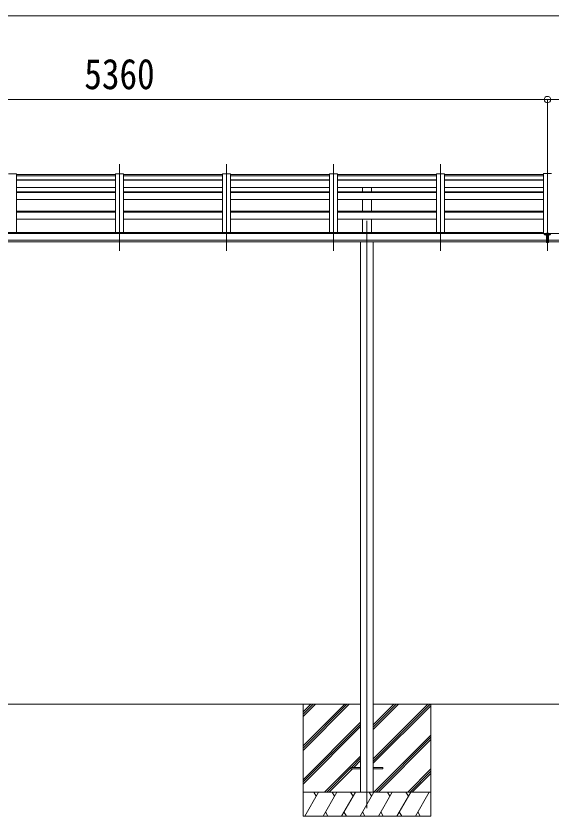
# Model space of a CAD drawing. Units: millimetres at full size, sheet at 1:40; details may follow other scales. Extents: x -11181 to 11305, y -7804 to 7716.
# Drawn here: x 995 to 4345, y -4439 to 568 of the extents above; entities that cross this region are included whole.
import ezdxf
from ezdxf.enums import TextEntityAlignment as Align

# ---------------------------------------------------------------- set-up
doc = ezdxf.new("R2010")
doc.units = ezdxf.units.MM
doc.header["$LTSCALE"] = 40
doc.header["$PDMODE"] = 32
doc.header["$PDSIZE"] = 40
for name, color, linetype, lineweight in [('0-0_0', 7, 'Continuous', 9), ('0-1_本体', 4, 'Continuous', 9), ('0-2_部品', 7, 'Continuous', 9), ('0-4_TABLE1', 3, 'Continuous', 9), ('0-8_PARTS2', 2, 'Continuous', 9), ('0-A_寸法', 6, 'Continuous', 9)]:
    doc.layers.add(name, color=color, linetype=linetype, lineweight=lineweight)
doc.styles.add('ＭＳ ゴシック', font='')
doc.styles.get('ＭＳ ゴシック').set_extended_font_data('MS Gothic')

msp = doc.modelspace()

# ---------------------------------------------------------------- linework, layer by layer
at = {"layer": '0-0_0'}
for p, q in [((132.21, -3739.42), (3153.21, -3739.42)), ((2792.71, -3739.42), (2792.71, -4439.42)), ((2792.71, -4000.15), (3053.44, -3739.42)), ((2792.71, -4014.29), (3067.58, -3739.42)), ((2792.71, -4028.44), (3081.73, -3739.42)), ((2792.71, -3816.31), (2869.59, -3739.42)), ((2792.71, -3802.16), (2855.45, -3739.42)), ((2792.71, -3788.02), (2841.31, -3739.42)), ((3232.21, -4081.15), (3573.94, -3739.42)), ((3232.21, -4095.29), (3588.08, -3739.42)), ((3232.21, -3897.3), (3390.09, -3739.42)), ((3232.21, -3883.16), (3375.95, -3739.42)), ((3232.21, -3869.02), (3361.81, -3739.42)), ((5413.21, -3739.42), (3232.21, -3739.42)), ((3232.21, -4109.44), (3592.71, -3748.94)), ((3592.71, -3739.42), (3592.71, -4439.42)), ((2792.71, -4212.28), (3153.21, -3851.79)), ((2792.71, -4226.43), (3153.21, -3865.93)), ((2792.71, -4240.57), (3153.21, -3880.07)), ((3236.07, -4289.42), (3592.71, -3932.79)), ((3250.21, -4289.42), (3592.71, -3946.93)), ((3264.36, -4289.42), (3592.71, -3961.07)), ((2927.7, -4289.42), (3153.21, -4063.92)), ((3096.36, -4134.91), (3153.21, -4078.06)), ((3110.5, -4134.91), (3153.21, -4092.2)), ((2941.85, -4289.42), (3092.71, -4138.56)), ((2955.99, -4289.42), (3101.5, -4143.91)), ((3448.2, -4289.42), (3592.71, -4144.92)), ((3462.35, -4289.42), (3592.71, -4159.06)), ((3476.49, -4289.42), (3592.71, -4173.2)), ((3592.71, -4289.42), (2792.71, -4289.42)), ((2803, -4439.42), (2889.6, -4289.42)), ((2874.6, -4315.41), (2859.6, -4289.42)), ((2918.47, -4439.42), (3005.07, -4289.42)), ((2990.07, -4315.41), (2975.07, -4289.42)), ((3033.94, -4439.42), (3120.54, -4289.42)), ((3105.54, -4315.41), (3090.54, -4289.42)), ((3149.41, -4439.42), (3236.01, -4289.42)), ((3221.01, -4315.41), (3206.01, -4289.42)), ((3264.88, -4439.42), (3351.48, -4289.42)), ((3336.48, -4315.41), (3321.48, -4289.42)), ((3380.35, -4439.42), (3466.95, -4289.42)), ((3436.95, -4289.42), (3451.95, -4315.41)), ((3495.82, -4439.42), (3582.42, -4289.42)), ((2792.71, -4439.42), (3592.71, -4439.42)), ((2933.47, -4413.45), (2948.47, -4439.42)), ((3048.94, -4413.44), (3063.94, -4439.42)), ((3164.41, -4413.44), (3179.41, -4439.42)), ((3279.88, -4413.45), (3294.88, -4439.42)), ((3395.35, -4413.45), (3410.35, -4439.42)), ((3510.82, -4413.45), (3525.82, -4439.42))]:
    msp.add_line(p, q, dxfattribs=at)
at = {"layer": '0-1_本体'}
for p, q in [((997.71, -419.35), (947.71, -419.35)), ((997.71, -419.35), (997.71, -786.94)), ((1617.71, -424.84), (997.71, -424.84)), ((1617.71, -431.91), (997.71, -431.91)), ((1617.71, -419.35), (1617.71, -786.94)), ((1667.71, -419.35), (1617.71, -419.35)), ((1667.71, -419.35), (1667.71, -786.94)), ((2287.71, -424.84), (1667.71, -424.84)), ((2287.71, -431.91), (1667.71, -431.91)), ((2287.71, -419.35), (2287.71, -786.94)), ((2337.71, -419.35), (2287.71, -419.35)), ((2337.71, -419.35), (2337.71, -786.94)), ((2957.71, -424.84), (2337.71, -424.84)), ((2957.71, -431.91), (2337.71, -431.91)), ((2957.71, -419.35), (2957.71, -786.94)), ((3007.71, -419.35), (2957.71, -419.35)), ((3007.71, -419.35), (3007.71, -786.94)), ((3627.71, -424.84), (3007.71, -424.84)), ((3627.71, -431.91), (3007.71, -431.91)), ((3627.71, -419.35), (3627.71, -786.94)), ((3677.71, -419.35), (3627.71, -419.35)), ((3677.71, -419.35), (3677.71, -786.94)), ((4297.71, -424.84), (3677.71, -424.84)), ((4297.71, -431.91), (3677.71, -431.91)), ((4297.71, -418.75), (4297.71, -793.47)), ((4297.71, -418.75), (4347.71, -418.75)), ((1617.71, -458.04), (997.71, -458.04)), ((1617.71, -460.6), (997.71, -460.6)), ((2287.71, -458.04), (1667.71, -458.04)), ((2287.71, -460.6), (1667.71, -460.6)), ((2957.71, -458.04), (2337.71, -458.04)), ((2957.71, -460.6), (2337.71, -460.6)), ((3627.71, -458.04), (3007.71, -458.04)), ((3627.71, -460.6), (3007.71, -460.6)), ((4297.71, -458.04), (3677.71, -458.04)), ((4297.71, -460.6), (3677.71, -460.6)), ((1617.71, -505.34), (997.71, -505.34)), ((1617.71, -532.31), (997.71, -532.31)), ((1617.71, -537.26), (997.71, -537.26)), ((2287.71, -505.34), (1667.71, -505.34)), ((2287.71, -532.31), (1667.71, -532.31)), ((2287.71, -537.26), (1667.71, -537.26)), ((2957.71, -505.34), (2337.71, -505.34)), ((2957.71, -532.31), (2337.71, -532.31)), ((2957.71, -537.26), (2337.71, -537.26)), ((3627.71, -505.34), (3007.71, -505.34)), ((3627.71, -532.31), (3007.71, -532.31)), ((3627.71, -537.26), (3007.71, -537.26)), ((3165.21, -532.17), (3165.21, -505.18)), ((3220.21, -532.17), (3220.21, -505.18)), ((4297.71, -505.34), (3677.71, -505.34)), ((4297.71, -532.31), (3677.71, -532.31)), ((4297.71, -537.26), (3677.71, -537.26)), ((1617.71, -581.45), (997.71, -581.45)), ((2287.71, -581.45), (1667.71, -581.45)), ((2957.71, -581.45), (2337.71, -581.45)), ((3627.71, -581.45), (3007.71, -581.45)), ((3165.21, -653.08), (3165.21, -581.3)), ((3220.21, -653.08), (3220.21, -581.3)), ((4297.71, -581.45), (3677.71, -581.45)), ((1617.71, -653.25), (997.71, -653.25)), ((1617.71, -660.05), (997.71, -660.05)), ((2287.71, -653.25), (1667.71, -653.25)), ((2287.71, -660.05), (1667.71, -660.05)), ((2957.71, -653.25), (2337.71, -653.25)), ((2957.71, -660.05), (2337.71, -660.05)), ((3627.71, -653.25), (3007.71, -653.25)), ((3627.71, -660.05), (3007.71, -660.05)), ((4297.71, -653.25), (3677.71, -653.25)), ((4297.71, -660.05), (3677.71, -660.05)), ((1617.71, -703.6), (997.71, -703.6)), ((2287.71, -703.6), (1667.71, -703.6)), ((2957.71, -703.6), (2337.71, -703.6)), ((3627.71, -703.6), (3007.71, -703.6)), ((3165.21, -786.97), (3165.21, -703.43)), ((3220.21, -786.97), (3220.21, -703.43)), ((4297.71, -703.6), (3677.71, -703.6)), ((4316.21, -793.47), (-1030.79, -793.47)), ((4292.71, -786.94), (-1007.29, -786.94)), ((4292.71, -793.47), (4292.71, -786.94)), ((4329.21, -793.47), (9676.21, -793.47)), ((-1030.79, -834.87), (4316.21, -834.87)), ((4316.21, -846.72), (-1030.79, -846.64)), ((3153.21, -847.04), (3153.21, -4289.44)), ((3232.21, -847.04), (3232.21, -4289.44)), ((9676.21, -834.87), (4329.21, -834.87)), ((4329.21, -846.72), (9676.21, -846.64))]:
    msp.add_line(p, q, dxfattribs=at)
at = {"layer": '0-2_部品', "color": 4}
for p, q in [((3092.71, -4134.91), (3153.21, -4134.91)), ((3092.71, -4134.91), (3092.71, -4143.91)), ((3092.71, -4143.91), (3153.21, -4143.91)), ((3232.21, -4134.91), (3292.71, -4134.91)), ((3232.21, -4143.91), (3292.71, -4143.91)), ((3292.71, -4134.91), (3292.71, -4143.91))]:
    msp.add_line(p, q, dxfattribs=at)
at = {"layer": '0-4_TABLE1'}
for p, q in [((4308.24, -798.82), (4308.24, -800.48)), ((4308.24, -799.72), (4309.24, -799.72)), ((4309.24, -800.48), (4309.24, -798.82)), ((4310.24, -799.58), (4311.24, -799.58)), ((4316.21, -791.15), (4316.21, -850.01)), ((4335.19, -799.58), (4334.19, -799.58)), ((4336.19, -798.82), (4336.19, -800.48)), ((4336.19, -799.72), (4337.19, -799.72)), ((4337.19, -800.48), (4337.19, -798.82)), ((4316.21, -836.84), (4329.21, -836.84))]:
    msp.add_line(p, q, dxfattribs=at)
for points in [[(4307.24, -798.68), (4306.24, -798.68), (4306.24, -799.58), (4307.24, -799.58)], [(4309.24, -797.78), (4309.24, -796.88), (4308.24, -796.88), (4308.24, -797.78)], [(4308.24, -800.48), (4308.24, -801.38), (4309.24, -801.38), (4309.24, -800.48)], [(4311.24, -799.58), (4311.24, -798.68), (4310.24, -798.68)], [(4316.21, -791.15), (4329.21, -791.15), (4329.21, -850.01), (4316.21, -850.01)], [(4334.19, -799.58), (4334.19, -798.68), (4335.19, -798.68)], [(4336.19, -797.78), (4336.19, -796.88), (4337.19, -796.88), (4337.19, -797.78)], [(4337.19, -800.48), (4337.19, -801.38), (4336.19, -801.38), (4336.19, -800.48)], [(4338.19, -798.68), (4339.19, -798.68), (4339.19, -799.58), (4338.19, -799.58)]]:
    msp.add_lwpolyline(points, dxfattribs=at)
for centre, major_axis in [((4308.74, -798.83), (5.9, 0)), ((4336.69, -798.83), (-5.9, 0))]:
    msp.add_ellipse(centre, major_axis=major_axis, ratio=0.9, dxfattribs=at)
for centre, major_axis, start_param, end_param in [((4308.74, -799.13), (5.9, 0), 6.2831853, 9.424778), ((4307.24, -797.78), (-1, 0), 1.5707963, 3.1415927), ((4307.24, -800.48), (1, 0), 6.2831853, 7.8539816), ((4307.24, -798.82), (1, 0), 6.2831853, 6.9023328), ((4310.24, -797.78), (1, 0), 3.1415927, 4.712389), ((4310.24, -798.82), (-1, 0), 5.6640378, 6.2831853), ((4310.24, -800.48), (-1, 0), 4.712389, 6.2831853), ((4336.69, -799.13), (-5.9, 0), 3.1415927, 6.2831853), ((4335.19, -797.78), (-1, 0), 1.5707963, 3.1415927), ((4335.19, -800.48), (1, 0), 6.2831853, 7.8539816), ((4335.19, -798.82), (1, 0), 6.2831853, 6.9023328), ((4338.19, -797.78), (1, 0), 3.1415927, 4.712389), ((4338.19, -798.82), (-1, 0), 5.6640378, 6.2831853), ((4338.19, -800.48), (-1, 0), 4.712389, 6.2831853)]:
    msp.add_ellipse(centre, major_axis=major_axis, ratio=0.9, start_param=start_param, end_param=end_param, dxfattribs=at)
at = {"layer": '0-8_PARTS2'}
for p, q in [((1642.71, -902.97), (1642.71, -359.13)), ((2312.71, -902.97), (2312.71, -359.13)), ((2982.71, -902.97), (2982.71, -359.13)), ((3652.71, -902.97), (3652.71, -359.13)), ((4322.71, -902.97), (4322.71, -359.13)), ((3192.71, -714.19), (3192.71, -4389.42))]:
    msp.add_line(p, q, dxfattribs=at)
at = {"layer": '0-A_寸法'}
for p, q in [((-1057.28, 567.58), (9702.7, 567.58)), ((-1037.28, 44.47), (4322.71, 44.47)), ((4322.71, 44.47), (4322.71, -411.1)), ((4322.71, 44.47), (9682.71, 44.47))]:
    msp.add_line(p, q, dxfattribs=at)
msp.add_point((4322.71, 44.47), dxfattribs=at)

# ---------------------------------------------------------------- texts
at = {"layer": '0-A_寸法', "color": 7, "style": 'ＭＳ ゴシック', "width": 0.85}
msp.add_text('5360', height=190.6, dxfattribs=at).set_placement((1422.71, 52.47), align=Align.BOTTOM_LEFT)

doc.saveas('drawing.dxf')
